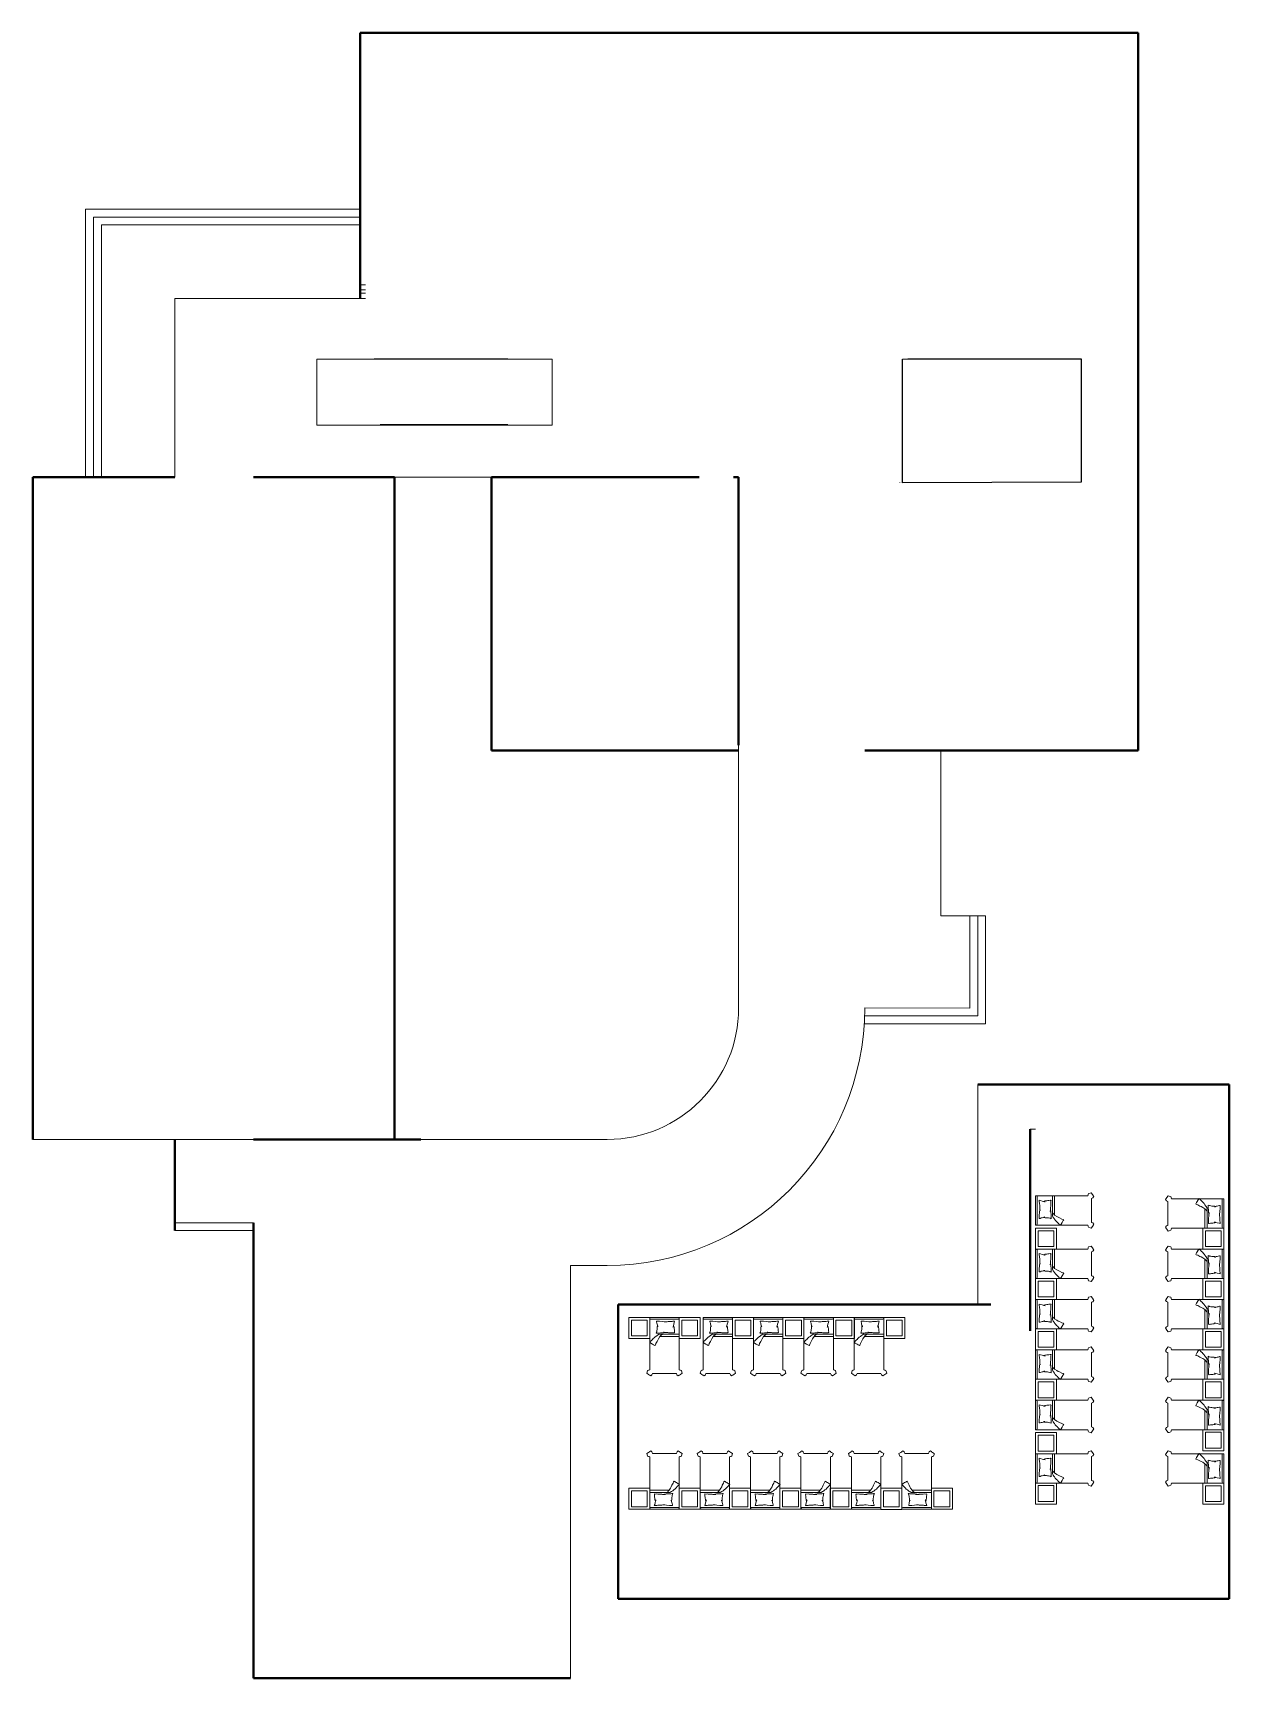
# Model space of a CAD drawing. Header units: metres. Extents: x -846 to 2173, y -239 to 2157.
# Drawn here: x -317.5 to -272, y 57.3 to 119.9 of the extents above; entities that cross this region are included whole.
import ezdxf

# ---------------------------------------------------------------- set-up
doc = ezdxf.new("R2010")
doc.units = ezdxf.units.M
doc.header["$MEASUREMENT"] = 0
for name, color, linetype, lineweight in [('furniture', 220, 'Continuous', 13), ('interiors', 133, 'Continuous', 13), ('section line', 104, 'Continuous', 40)]:
    doc.layers.add(name, color=color, linetype=linetype, lineweight=lineweight)

# ---------------------------------------------------------------- blocks, each defined once
blk = doc.blocks.new('sidetable')
at = {"layer": 'furniture'}
for points in [[(-37.824, -86.501), (-37.024, -86.501), (-37.024, -87.301), (-37.824, -87.301)], [(-37.724, -86.601), (-37.124, -86.601), (-37.124, -87.201), (-37.724, -87.201)]]:
    blk.add_lwpolyline(points, close=True, dxfattribs=at)
blk = doc.blocks.new('single bed')
at = {"layer": 'furniture'}
for p, q in [((3736.554, 1456.282), (3737.319, 1456.282)), ((3736.587, 1456.196), (3737.319, 1456.196))]:
    blk.add_line(p, q, dxfattribs=at)
for points in [[(3737.319, 1456.921), (3736.201, 1456.921), (3736.201, 1454.926)], [(3737.287, 1456.857), (3736.233, 1456.857)], [(3736.801, 1456.755), (3736.683, 1456.769), (3736.574, 1456.782), (3736.456, 1456.778), (3736.456, 1456.751), (3736.474, 1456.705), (3736.478, 1456.664), (3736.488, 1456.628), (3736.497, 1456.601), (3736.506, 1456.587), (3736.51, 1456.569)], [(3736.751, 1456.751), (3736.824, 1456.755), (3736.856, 1456.76), (3736.897, 1456.764), (3736.942, 1456.764), (3737.019, 1456.769), (3737.051, 1456.773), (3737.083, 1456.778), (3737.115, 1456.782), (3737.147, 1456.782), (3737.133, 1456.737), (3737.115, 1456.669), (3737.097, 1456.601), (3737.092, 1456.578), (3737.083, 1456.56)], [(3737.319, 1454.926), (3737.319, 1456.921)], [(3736.681, 1456.282), (3736.554, 1456.282), (3736.495, 1456.245), (3736.467, 1456.228), (3736.447, 1456.214), (3736.433, 1456.2), (3736.41, 1456.186), (3736.388, 1456.169), (3736.363, 1456.149), (3736.334, 1456.121), (3736.306, 1456.09), (3736.286, 1456.07), (3736.247, 1456.031), (3736.23, 1456.017), (3736.219, 1456.006), (3736.199, 1455.994), (3736.199, 1455.989), (3736.191, 1455.98), (3736.21, 1455.969), (3736.239, 1455.949), (3736.303, 1455.907), (3736.346, 1455.882), (3736.371, 1455.865), (3736.396, 1455.851), (3736.396, 1455.851), (3736.416, 1455.873), (3736.433, 1455.927), (3736.478, 1456.006), (3736.501, 1456.062), (3736.529, 1456.115), (3736.585, 1456.194), (3736.616, 1456.231), (3736.639, 1456.251), (3736.664, 1456.27), (3736.68, 1456.281)], [(3736.821, 1456.356), (3736.797, 1456.354), (3736.764, 1456.348), (3736.728, 1456.342), (3736.698, 1456.338), (3736.662, 1456.335), (3736.612, 1456.333), (3736.559, 1456.329), (3736.51, 1456.327), (3736.476, 1456.325), (3736.449, 1456.323), (3736.443, 1456.325), (3736.46, 1456.359), (3736.464, 1456.378), (3736.474, 1456.426), (3736.481, 1456.469), (3736.483, 1456.502), (3736.483, 1456.549), (3736.487, 1456.581), (3736.491, 1456.604), (3736.493, 1456.612)], [(3737.103, 1456.621), (3737.12, 1456.572), (3737.122, 1456.555), (3737.122, 1456.542), (3737.131, 1456.496), (3737.135, 1456.456), (3737.137, 1456.416), (3737.146, 1456.367), (3737.141, 1456.352), (3737.138, 1456.333), (3737.097, 1456.34), (3737.047, 1456.338), (3737.013, 1456.34), (3736.914, 1456.34), (3736.886, 1456.346), (3736.861, 1456.348), (3736.837, 1456.352), (3736.808, 1456.354), (3736.772, 1456.357), (3736.743, 1456.361), (3736.719, 1456.361)], [(3736.201, 1454.926), (3736.17, 1454.915), (3736.146, 1454.915), (3736.118, 1454.901), (3736.1, 1454.839), (3736.087, 1454.802), (3736.154, 1454.754), (3736.191, 1454.732), (3736.198, 1454.725), (3736.236, 1454.7), (3736.283, 1454.735), (3736.304, 1454.788), (3736.309, 1454.793)], [(3737.319, 1454.926), (3737.349, 1454.915), (3737.374, 1454.915), (3737.402, 1454.901), (3737.42, 1454.839), (3737.432, 1454.802), (3737.365, 1454.754), (3737.328, 1454.732), (3737.321, 1454.725), (3737.284, 1454.7), (3737.236, 1454.735), (3737.215, 1454.788), (3737.211, 1454.793)], [(3736.309, 1454.793), (3737.211, 1454.793)]]:
    blk.add_lwpolyline(points, dxfattribs=at)
for centre, start, end in [((3736.233, 1456.889), 180, 270), ((3737.287, 1456.889), 270, 0)]:
    blk.add_arc(centre, 0.032, start, end, dxfattribs=at)
blk = doc.blocks.new('bed with table(single)')
at = {"layer": 'interiors'}
blk.add_blockref('sidetable', (116.08, 109.519), dxfattribs=at)
at = {"layer": 'section line', "rotation": 90}
blk.add_blockref('single bed', (1535.177, -3715.101), dxfattribs=at)

msp = doc.modelspace()

# ---------------------------------------------------------------- linework, layer by layer
msp.add_lwpolyline([(-284.412, 107.532), (-277.611, 107.548), (-277.611, 102.848), (-284.412, 102.83)], close=True)
at = {"layer": 'interiors', "ltscale": 0.5}
for p, q in [((-315.497, 113.241), (-315.497, 103.048)), ((-315.197, 112.941), (-315.197, 103.048)), ((-314.897, 112.641), (-314.897, 103.048))]:
    msp.add_line(p, q, dxfattribs=at)
at = {"layer": 'interiors'}
for p, q in [((-315.497, 113.241), (-305.045, 113.241)), ((-315.197, 112.941), (-305.045, 112.941)), ((-314.897, 112.641), (-305.045, 112.641)), ((-305.045, 110.368), (-304.845, 110.368)), ((-305.045, 109.848), (-312.104, 109.848)), ((-312.104, 103.048), (-312.104, 109.848)), ((-305.045, 110.168), (-304.845, 110.168)), ((-305.045, 110.048), (-304.845, 110.048)), ((-305.045, 109.848), (-304.845, 109.848)), ((-299.429, 107.548), (-304.518, 107.548)), ((-284.211, 107.548), (-277.611, 107.548)), ((-299.429, 105.048), (-304.288, 105.048)), ((-312.104, 103.048), (-315.497, 103.048)), ((-304.545, 103.048), (-309.104, 103.048)), ((-300.045, 103.048), (-303.745, 103.048)), ((-284.511, 102.848), (-284.511, 102.838)), ((-277.611, 103.048), (-277.611, 102.848)), ((-277.611, 103.048), (-277.611, 102.848)), ((-290.645, 92.848), (-290.645, 92.648)), ((-290.645, 92.648), (-290.645, 82.848)), ((-282.945, 92.648), (-282.945, 86.348)), ((-281.245, 86.348), (-282.945, 86.348)), ((-281.845, 86.348), (-281.845, 82.842)), ((-281.545, 86.348), (-281.545, 82.542)), ((-281.245, 86.348), (-281.245, 82.242)), ((-281.845, 82.844), (-285.845, 82.848)), ((-284.745, 82.848), (-284.745, 82.847)), ((-281.245, 82.243), (-285.865, 82.248)), ((-281.545, 82.543), (-285.85, 82.548)), ((-281.545, 79.939), (-281.545, 71.569)), ((-281.545, 79.939), (-279.545, 79.939)), ((-309.104, 77.848), (-317.504, 77.848)), ((-302.745, 77.848), (-295.645, 77.848)), ((-279.545, 78.239), (-279.345, 78.239)), ((-309.104, 74.674), (-312.104, 74.674)), ((-309.104, 74.374), (-312.104, 74.374)), ((-297.045, 73.048), (-297.045, 57.349)), ((-295.645, 73.048), (-297.045, 73.048))]:
    msp.add_line(p, q, dxfattribs=at)
msp.add_lwpolyline([(-306.697, 107.528), (-297.745, 107.528), (-297.745, 105.028), (-306.697, 105.028)], close=True, dxfattribs=at)
for centre, radius, start in [((-295.645, 82.848), 5, 270), ((-295.645, 82.848), 9.8, 270), ((-295.745, 82.848), 11, 359.99037)]:
    msp.add_arc(centre, radius, start, 0, dxfattribs=at)
at = {"layer": 'section line'}
for p, q in [((-300.045, 119.948), (-305.045, 119.948)), ((-305.045, 119.948), (-305.045, 109.848)), ((-291.645, 119.948), (-300.045, 119.948)), ((-291.645, 119.948), (-285.645, 119.948)), ((-291.645, 119.948), (-287.645, 119.948)), ((-285.645, 119.948), (-275.445, 119.948)), ((-275.445, 119.948), (-275.445, 111.948)), ((-275.445, 111.948), (-275.445, 109.948)), ((-275.445, 109.948), (-275.445, 109.548)), ((-275.445, 109.548), (-275.445, 102.848)), ((-312.104, 103.048), (-317.504, 103.048)), ((-317.504, 98.648), (-317.504, 103.048)), ((-309.104, 103.048), (-303.745, 103.048)), ((-303.745, 103.048), (-303.745, 77.848)), ((-300.045, 103.048), (-292.145, 103.048)), ((-300.045, 103.048), (-300.045, 92.648)), ((-290.845, 103.048), (-290.645, 103.048)), ((-290.845, 103.048), (-290.645, 103.048)), ((-290.645, 92.848), (-290.645, 103.048)), ((-275.445, 92.648), (-275.445, 102.848)), ((-300.045, 98.948), (-300.045, 92.648)), ((-317.504, 98.648), (-317.504, 93.648)), ((-317.504, 93.648), (-317.504, 77.848)), ((-300.045, 92.648), (-290.645, 92.648)), ((-285.845, 92.648), (-285.445, 92.648)), ((-285.645, 92.648), (-283.145, 92.648)), ((-283.845, 92.648), (-275.445, 92.648)), ((-281.545, 79.939), (-271.979, 79.939)), ((-271.979, 60.37), (-271.979, 79.939)), ((-312.104, 77.848), (-312.104, 74.374)), ((-302.745, 77.848), (-309.104, 77.848)), ((-279.545, 78.239), (-279.545, 70.568)), ((-309.104, 74.674), (-309.104, 57.349)), ((-295.225, 71.569), (-295.225, 60.37)), ((-295.225, 69.869), (-295.225, 71.569)), ((-295.225, 71.569), (-281.045, 71.569)), ((-271.979, 60.37), (-295.225, 60.37)), ((-297.045, 57.349), (-309.104, 57.349))]:
    msp.add_line(p, q, dxfattribs=at)

# ---------------------------------------------------------------- block references
for p, rotation in [((-193.923, 96.689), 180), ((-193.923, 94.772), 180), ((-193.923, 92.854), 180), ((-315.126, 149.325), 270), ((-313.094, 149.325), 270), ((-311.177, 149.325), 270), ((-309.259, 149.325), 270), ((-307.342, 149.325), 270), ((-193.923, 90.937), 180), ((-193.923, 89.019), 180), ((-271.808, -14.485), 90), ((-269.89, -14.485), 90), ((-267.973, -14.485), 90), ((-266.055, -14.485), 90), ((-264.138, -14.485), 90), ((-193.923, 86.988), 180)]:
    msp.add_blockref('bed with table(single)', p, dxfattribs=dict(rotation=rotation))
for p in [(-357.601, 51.454), (-357.601, 49.536), (-357.601, 47.619), (-357.601, 45.701), (-357.601, 43.67)]:
    msp.add_blockref('bed with table(single)', p)
at = {"xscale": -1, "rotation": 270}
msp.add_blockref('bed with table(single)', (-305.529, -14.485), dxfattribs=at)
at = {"layer": 'interiors'}
for p, rotation in [((-331.849, -16.233), 180), ((-371.739, 101.594), 90)]:
    msp.add_blockref('sidetable', p, dxfattribs=dict(at, rotation=rotation))
msp.add_blockref('sidetable', (-241.521, 151.272), dxfattribs=at)
at = {"layer": 'section line', "rotation": 90}
msp.add_blockref('single bed', (1177.576, -3661.616), dxfattribs=at)

doc.saveas('drawing.dxf')
